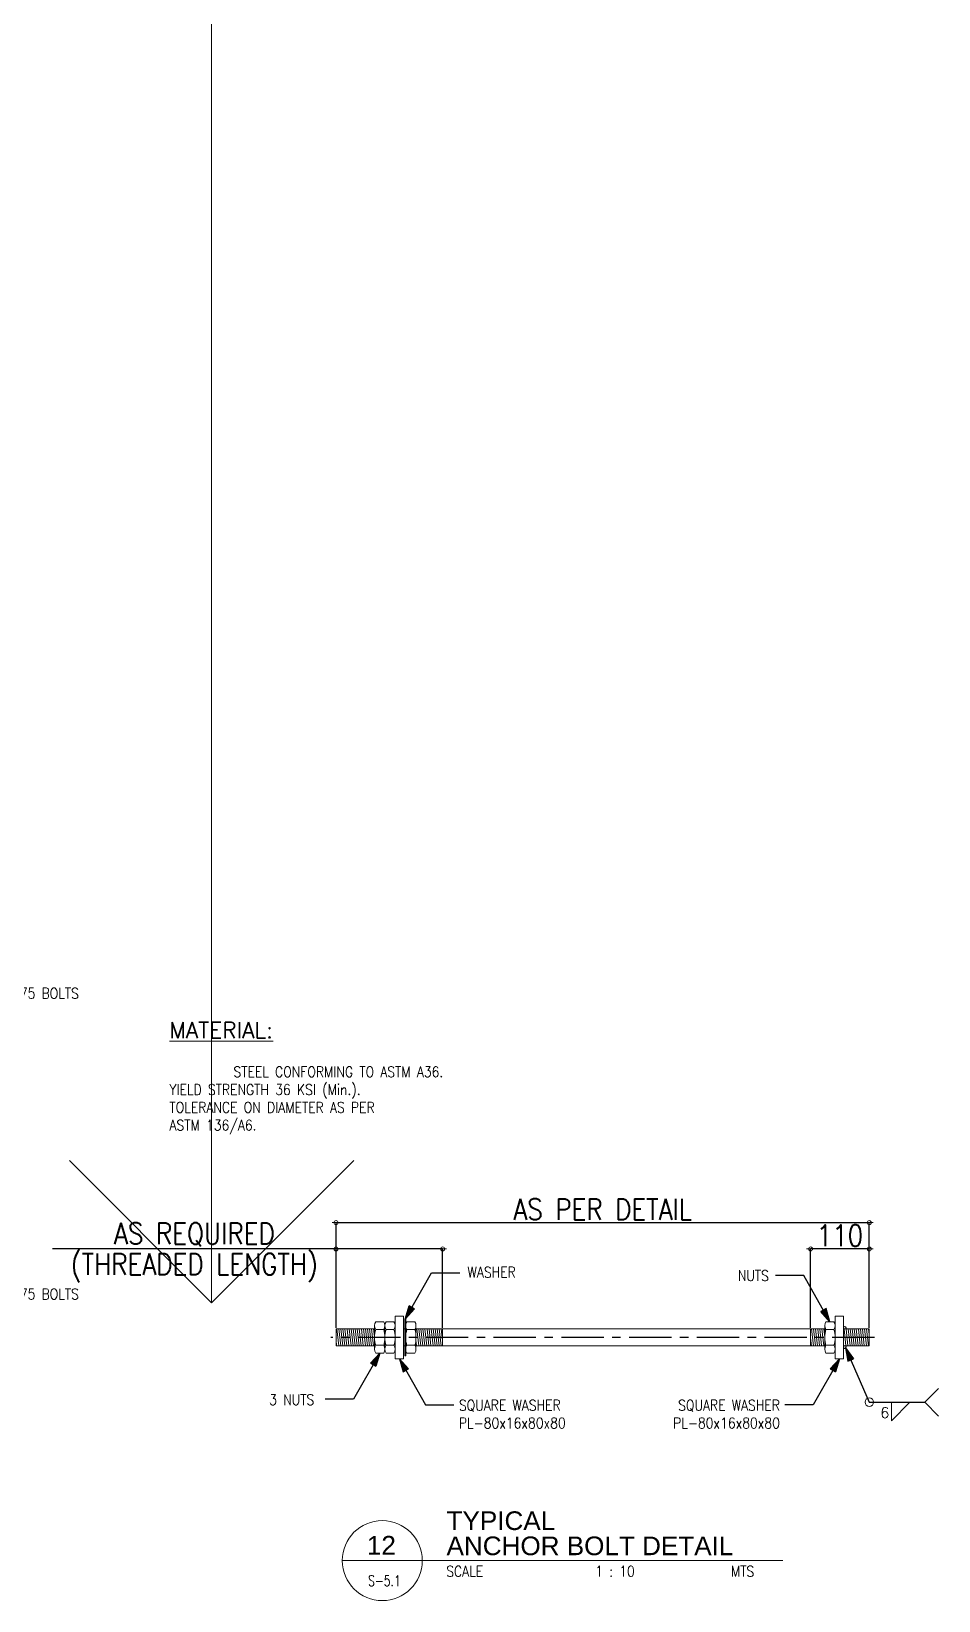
# Model space of a CAD drawing. Header units: millimetres. Extents: x -14320 to 437400, y -59080 to 73710.
# Drawn here: x 9382 to 11083, y 6804 to 9747 of the extents above; entities that cross this region are included whole.
import ezdxf
from ezdxf.enums import TextEntityAlignment as Align

# ---------------------------------------------------------------- set-up
doc = ezdxf.new("R2010")
doc.units = ezdxf.units.MM
doc.header["$LTSCALE"] = 10
doc.header["$MEASUREMENT"] = 0
doc.linetypes.add('CENTER', pattern=[50.8, 31.75, -6.35, 6.35, -6.35])
doc.layers.add('A-NEW', color=240, linetype='Continuous')
for name, color, linetype, lineweight in [('S-ANNO-DIMS', 1, 'Continuous', 5), ('S-Anno-Text', 52, 'Continuous', 15), ('S-ANNO-WELD', 1, 'Continuous', 9), ('S-DETL-LN8', 8, 'Continuous', 9)]:
    doc.layers.add(name, color=color, linetype=linetype, lineweight=lineweight)
doc.layers.add('S-DETL-GRID', color=62, linetype='Continuous', lineweight=9, plot=False)
doc.styles.add('1', font='simplex.shx', dxfattribs={"width": 0.85, "height": 40})
doc.styles.add('2', font='simplex.shx', dxfattribs={"width": 0.95, "height": 40})
doc.styles.add('ROMANSX', font='ROMANS.shx', dxfattribs={"height": 0.09375})
doc.styles.add('SHEETNAME', font='simplex.shx', dxfattribs={"width": 0.75, "height": 200})
doc.styles.add('TITLE1', font='HELV.shx', dxfattribs={"height": 500})
doc.dimstyles.new('ESCA30', dxfattribs={"dimtxt": 40, "dimasz": 1, "dimexe": 20, "dimexo": 40, "dimgap": 50, "dimtad": 1, "dimdec": 0, "dimrnd": 1, "dimdsep": 46, "dimtxsty": '1', "dimblk1": 'ESCADIM_ARW', "dimblk2": 'ESCADIM_ARW', "dimsah": 1, "dimcen": 50, "dimclrd": 256, "dimclre": 256, "dimclrt": 52, "dimadec": 0, "dimazin": 0, "dimtfac": 1, "dimtdec": 0, "dimtofl": 0, "dimtmove": 0, "dimatfit": 3, "dimldrblk": 'ESCADIM_ARW', "dimfxl": 1, "dimtolj": 1, "dimtzin": 0, "dimarcsym": 0})
doc.dimstyles.new('ESCA_ARW$7', dxfattribs={"dimtxt": 200, "dimasz": 1, "dimexe": 100, "dimexo": 100, "dimgap": 100, "dimtad": 1, "dimdec": 0, "dimrnd": 1, "dimdsep": 46, "dimtxsty": '1', "dimblk1": 'dim_arw', "dimblk2": 'dim_arw', "dimsah": 1, "dimcen": 50, "dimclrd": 1, "dimclre": 256, "dimclrt": 52, "dimadec": 0, "dimazin": 0, "dimtfac": 1, "dimtofl": 0, "dimtmove": 0, "dimatfit": 3, "dimldrblk": 'dim_arw', "dimfxl": 1, "dimtolj": 1, "dimtzin": 0, "dimarcsym": 0})

# ---------------------------------------------------------------- blocks, each defined once
blk = doc.blocks.new('NUT')
at = {"color": 0, "linetype": 'Continuous'}
for p, q in [((6.7, 0), (-8.2, 0)), ((-10.4, -51.7), (-10.4, -7.4)), ((6.7, -14.8), (-8.2, -14.8)), ((8.9, -51.7), (8.9, -7.4)), ((6.7, -44.3), (-8.2, -44.3)), ((6.7, -59.1), (-8.2, -59.1))]:
    blk.add_line(p, q, dxfattribs=at)
for centre, radius, start, end in [((3.2, -7.4), 13.6, 147.1328, 212.8672), ((40.8, -29.6), 51.2, 163.2214, 196.7786), ((-4.7, -7.4), 13.6, 327.1328, 32.8672), ((-42.3, -29.6), 51.2, 343.2214, 16.7786), ((3.2, -51.7), 13.6, 147.1328, 212.8672), ((-4.7, -51.7), 13.6, 327.1328, 32.8672)]:
    blk.add_arc(centre, radius, start, end, dxfattribs=at)
blk = doc.blocks.new('ESCADIM_ARW')
at = {"color": 9}
blk.add_line((75, 0), (-75, 0), dxfattribs=at)
blk.add_circle((0, 0), 37.5, dxfattribs=at)
blk = doc.blocks.new('*D102')
at = {"layer": 'Defpoints', "color": 0, "transparency": 16777216}
for p in [(10843.3, 7463.5), (10843.3, 7313.5), (10953.3, 7313.5)]:
    blk.add_point(p, dxfattribs=at)
at = {"layer": 'S-ANNO-DIMS', "lineweight": -2, "transparency": 16777216}
for p, q in [((10843.3, 7315.5), (10843.3, 7464.3)), ((10953.2, 7463.5), (10843.4, 7463.5)), ((10953.3, 7315.5), (10953.3, 7464.3))]:
    blk.add_line(p, q, dxfattribs=at)
at = {"layer": 'S-ANNO-DIMS', "lineweight": -2, "transparency": 16777216, "xscale": 0.1, "yscale": 0.1, "zscale": 0.1, "rotation": 180}
blk.add_blockref('ESCADIM_ARW', (10843.3, 7463.5), dxfattribs=at)
at = {"layer": 'S-ANNO-DIMS', "lineweight": -2, "transparency": 16777216, "xscale": 0.1, "yscale": 0.1, "zscale": 0.1}
blk.add_blockref('ESCADIM_ARW', (10953.3, 7463.5), dxfattribs=at)
at = {"layer": 'S-ANNO-DIMS', "color": 52, "transparency": 16777216, "insert": (10898.3, 7488.5), "char_height": 40, "attachment_point": 5, "style": '1'}
blk.add_mtext('\\A1;110', dxfattribs=at)
blk = doc.blocks.new('*D103')
at = {"layer": 'Defpoints', "color": 0, "transparency": 16777216}
for p in [(10953.3, 7512.7), (9953.3, 7313.5), (10953.3, 7313.5)]:
    blk.add_point(p, dxfattribs=at)
at = {"layer": 'S-ANNO-DIMS', "lineweight": -2, "transparency": 16777216}
for p, q in [((9953.3, 7315.5), (9953.3, 7513.5)), ((9953.4, 7512.7), (10953.2, 7512.7)), ((10953.3, 7315.5), (10953.3, 7513.5))]:
    blk.add_line(p, q, dxfattribs=at)
at = {"layer": 'S-ANNO-DIMS', "lineweight": -2, "transparency": 16777216, "xscale": 0.1, "yscale": 0.1, "zscale": 0.1, "rotation": 180}
blk.add_blockref('ESCADIM_ARW', (9953.3, 7512.7), dxfattribs=at)
at = {"layer": 'S-ANNO-DIMS', "lineweight": -2, "transparency": 16777216, "xscale": 0.1, "yscale": 0.1, "zscale": 0.1}
blk.add_blockref('ESCADIM_ARW', (10953.3, 7512.7), dxfattribs=at)
at = {"layer": 'S-ANNO-DIMS', "color": 52, "transparency": 16777216, "insert": (10453.3, 7537.7), "char_height": 40, "attachment_point": 5, "style": '1'}
blk.add_mtext('\\A1;AS PER DETAIL', dxfattribs=at)
blk = doc.blocks.new('*D104')
at = {"layer": 'Defpoints', "color": 0, "transparency": 16777216}
for p in [(9953.3, 7463.5), (9953.3, 7313.5), (10153.3, 7313.5)]:
    blk.add_point(p, dxfattribs=at)
at = {"layer": 'S-ANNO-DIMS', "lineweight": -2, "transparency": 16777216}
for p, q in [((9953.3, 7463.5), (9421.8, 7463.5)), ((9953.3, 7315.5), (9953.3, 7464.3)), ((10153.2, 7463.5), (9953.4, 7463.5)), ((10153.3, 7315.5), (10153.3, 7464.3))]:
    blk.add_line(p, q, dxfattribs=at)
at = {"layer": 'S-ANNO-DIMS', "lineweight": -2, "transparency": 16777216, "xscale": 0.1, "yscale": 0.1, "zscale": 0.1, "rotation": 180}
blk.add_blockref('ESCADIM_ARW', (9953.3, 7463.5), dxfattribs=at)
at = {"layer": 'S-ANNO-DIMS', "lineweight": -2, "transparency": 16777216, "xscale": 0.1, "yscale": 0.1, "zscale": 0.1}
blk.add_blockref('ESCADIM_ARW', (10153.3, 7463.5), dxfattribs=at)
at = {"layer": 'S-ANNO-DIMS', "color": 52, "transparency": 16777216, "char_height": 40, "attachment_point": 5, "style": '1'}
for s, insert in [('\\A1;AS REQUIRED', (9687.5, 7490.4)), ('\\A1;(THREADED LENGTH)', (9687.5, 7428))]:
    blk.add_mtext(s, dxfattribs=dict(at, insert=insert))
blk = doc.blocks.new('dim_arw')
h = blk.add_hatch(color=256)
h.paths.add_polyline_path([(-126, 29), (0, 0), (-126, -29, -0.115681), (-133, 0, -0.115681)])
h.paths.add_polyline_path([(-249, 58), (-126, 29, 0.115681), (-133, 0, 0.115681), (-126, -29), (-249, -58)])
for p, q in [((0, 0), (-249, 58)), ((-249, 58), (-249, -58)), ((0, 0), (-249, -58))]:
    blk.add_line(p, q)
blk = doc.blocks.new('*U11')
at = {"layer": 'S-ANNO-WELD'}
blk.add_lwpolyline([(0, 0), (0, -0.162), (0.162, 0)], dxfattribs=at)

msp = doc.modelspace()

# ---------------------------------------------------------------- hatches: boundary and pattern name
at = {"layer": 'S-DETL-LN8', "linetype": 'Continuous'}
h = msp.add_hatch(color=256, dxfattribs=at)
h.paths.add_polyline_path([(10910.3, 7313.5, 0.414214), (10905.3, 7318.5), (10905.3, 7313.5)])
h.paths.add_polyline_path([(10905.3, 7276.5, 0.414214), (10910.3, 7281.5), (10905.3, 7281.5)])

# ---------------------------------------------------------------- linework, layer by layer
at = {"layer": 'A-NEW', "color": 253, "linetype": 'CENTER', "ltscale": 0.25}
msp.add_line((10963.3, 7297.5), (9943.3, 7297.5), dxfattribs=at)
at = {"layer": 'S-Anno-Text'}
for p, q in [((10025.6, 7313.5), (9953.3, 7313.5)), ((9953.3, 7281.5), (9953.3, 7313.5)), ((10082.1, 7313.5), (10080.1, 7313.5)), ((10870, 7313.5), (10103.3, 7313.5)), ((10153.3, 7281.5), (10153.3, 7313.5)), ((10843.3, 7313.5), (10843.3, 7281.5)), ((10953.3, 7313.5), (10905.3, 7313.5)), ((10953.3, 7281.5), (10953.3, 7313.5)), ((10025.6, 7281.5), (9953.3, 7281.5)), ((10082.1, 7281.5), (10080.1, 7281.5)), ((10870, 7281.5), (10103.3, 7281.5)), ((10953.3, 7281.5), (10905.3, 7281.5))]:
    msp.add_line(p, q, dxfattribs=at)
at = {"layer": 'S-Anno-Text', "color": 1}
msp.add_line((9965, 6878.9), (10791, 6878.9), dxfattribs=at)
at = {"layer": 'S-Anno-Text'}
for points in [[(10064.1, 7337.5), (10080.1, 7337.5), (10080.1, 7257.5), (10064.1, 7257.5)], [(10084, 7332), (10082.1, 7332), (10082.1, 7262.9), (10084, 7262.9)], [(10889.3, 7337.5), (10905.3, 7337.5), (10905.3, 7257.5), (10889.3, 7257.5)]]:
    msp.add_lwpolyline(points, close=True, dxfattribs=at)
at = {"layer": 'S-Anno-Text', "color": 1}
msp.add_circle((10040, 6878.9), 75, dxfattribs=at)
at = {"layer": 'S-ANNO-WELD'}
msp.add_lwpolyline([(11083.4, 7201.8), (11057.5, 7175.9), (11083.4, 7149.9)], dxfattribs=at)
msp.add_circle((10953.5, 7175.9), 8, dxfattribs=at)
at = {"layer": 'S-DETL-GRID'}
for points in [[(9720, 11234.4), (9720, 7362.3), (9453.2, 7629)], [(9720, 11234.4), (9720, 7362.3), (9986.8, 7629)]]:
    msp.add_lwpolyline(points, dxfattribs=at)
at = {"layer": 'S-DETL-LN8', "linetype": 'Continuous'}
for p, q in [((9954.8, 7313.5), (9958.4, 7281.5)), ((9958.6, 7313.5), (9962.2, 7281.5)), ((9962.4, 7313.5), (9966, 7281.5)), ((9966.3, 7313.5), (9969.9, 7281.5)), ((9970.1, 7313.5), (9973.7, 7281.5)), ((9974, 7313.5), (9977.6, 7281.5)), ((9977.8, 7313.5), (9981.4, 7281.5)), ((9981.6, 7313.5), (9985.2, 7281.5)), ((9985.5, 7313.5), (9989.1, 7281.5)), ((9989.3, 7313.5), (9992.9, 7281.5)), ((9993.2, 7313.5), (9996.8, 7281.5)), ((9997, 7313.5), (10000.6, 7281.5)), ((10000.8, 7313.5), (10004.4, 7281.5)), ((10004.7, 7313.5), (10008.3, 7281.5)), ((10008.5, 7313.5), (10012.1, 7281.5)), ((10012.4, 7313.5), (10016, 7281.5)), ((10016.2, 7313.5), (10019.8, 7281.5)), ((10020, 7313.5), (10023.6, 7281.5)), ((10023.9, 7313.5), (10025.6, 7298.5)), ((10104.8, 7313.5), (10108.4, 7281.5)), ((10108.6, 7313.5), (10112.2, 7281.5)), ((10112.4, 7313.5), (10116, 7281.5)), ((10116.3, 7313.5), (10119.9, 7281.5)), ((10120.1, 7313.5), (10123.7, 7281.5)), ((10124, 7313.5), (10127.6, 7281.5)), ((10127.8, 7313.5), (10131.4, 7281.5)), ((10131.6, 7313.5), (10135.2, 7281.5)), ((10135.5, 7313.5), (10139.1, 7281.5)), ((10139.3, 7313.5), (10142.9, 7281.5)), ((10143.2, 7313.5), (10146.8, 7281.5)), ((10147, 7313.5), (10150.6, 7281.5)), ((10150.8, 7313.5), (10153.3, 7291.8)), ((10845.2, 7313.5), (10848.8, 7281.5)), ((10849, 7313.5), (10852.6, 7281.5)), ((10852.8, 7313.5), (10856.4, 7281.5)), ((10856.7, 7313.5), (10860.3, 7281.5)), ((10860.5, 7313.5), (10864.1, 7281.5)), ((10864.4, 7313.5), (10868, 7281.5)), ((10868.2, 7313.5), (10870, 7297.7)), ((10906, 7313.5), (10909.6, 7281.5)), ((10909.8, 7313.5), (10913.4, 7281.5)), ((10913.7, 7313.5), (10917.3, 7281.5)), ((10917.5, 7313.5), (10921.1, 7281.5)), ((10921.3, 7313.5), (10924.9, 7281.5)), ((10925.2, 7313.5), (10928.8, 7281.5)), ((10929, 7313.5), (10932.6, 7281.5)), ((10932.9, 7313.5), (10936.5, 7281.5)), ((10936.7, 7313.5), (10940.3, 7281.5)), ((10940.5, 7313.5), (10944.1, 7281.5)), ((10944.4, 7313.5), (10948, 7281.5)), ((10948.2, 7313.5), (10951.8, 7281.5)), ((10952.1, 7313.5), (10953.3, 7302.7)), ((9953.3, 7292.5), (9954.5, 7281.5)), ((10103.3, 7292.5), (10104.5, 7281.5)), ((10843.3, 7296.1), (10844.9, 7281.5)), ((10905.3, 7285.7), (10905.8, 7281.5))]:
    msp.add_line(p, q, dxfattribs=at)
for centre, start, end in [((10905.3, 7313.5), 0, 90), ((10905.3, 7281.5), 270, 0)]:
    msp.add_arc(centre, 5, start, end, dxfattribs=at)

# ---------------------------------------------------------------- block references
at = {"layer": 'S-ANNO-WELD', "xscale": 213.333333333343, "yscale": 213.333333333343, "zscale": 213.333333333343}
msp.add_blockref('*U11', (10995, 7175.9), dxfattribs=at)
at = {"layer": 'S-DETL-LN8', "linetype": 'Continuous'}
for p in [(10036, 7327), (10055.3, 7327), (10094.4, 7327), (10880.4, 7327)]:
    msp.add_blockref('NUT', p, dxfattribs=at)

# ---------------------------------------------------------------- texts
at = {"layer": 'S-Anno-Text', "color": 5, "style": 'TITLE1'}
for s, p in [('TYPICAL', (10160.6, 6936.3)), ('ANCHOR BOLT DETAIL', (10160.6, 6889.1))]:
    msp.add_text(s, height=35, dxfattribs=at).set_placement(p)
msp.add_text('12', height=35, dxfattribs=at).set_placement((10038.4, 6890.2), align=Align.CENTER)
at = {"layer": 'S-Anno-Text', "style": '2', "width": 0.85}
msp.add_text('SCALE', height=20, dxfattribs=at).set_placement((10160, 6848.9))
at = {"layer": 'S-Anno-Text'}
for s, style, width, p in [('1 : 10', '2', 0.85, (10476.5, 6848.9)), ('S-5.1', 'SHEETNAME', 0.75, (10044.1, 6831.1))]:
    msp.add_text(s, height=20, dxfattribs=dict(at, style=style, width=width)).set_placement(p, align=Align.CENTER)
at = {"layer": 'S-Anno-Text', "style": '2', "width": 0.85}
msp.add_text('MTS', height=20, dxfattribs=at).set_placement((10737.6, 6848.9), align=Align.RIGHT)
at = {"layer": 'S-Anno-Text'}
for s, insert, char_height, width, attachment_point, style in [('20MM%%C A375 BOLTS', (9471, 7952.9), 20, 263.84, 3, '1'), ('{\\LMATERIAL:\\P\\Fsimplex|c0;\\H0.6667x;\\W0.85;\\l\\P^ISTEEL CONFORMING TO ASTM A36.\\PYIELD STRENGTH 36 KSI (Min.).\\PTOLERANCE ON DIAMETER AS PER\\PASTM 136/A6.}', (9641, 7783.9), 30, 749.847, 4, 'ROMANSX'), ('WASHER', (10290.3, 7409.8), 20, 372.728, 9, '1'), ('NUTS', (10765.1, 7423.4), 20, 372.728, 3, '1'), ('20MM%%C A375 BOLTS', (9471, 7388.8), 20, 263.84, 3, '1'), ('3 NUTS', (9827.9, 7190.7), 20, 372.728, 1, '1'), ('SQUARE WASHER\\PPL-80x16x80x80', (10183.7, 7180.3), 20, 372.728, 1, '1'), ('SQUARE WASHER\\PPL-80x16x80x80', (10785.8, 7180.3), 20, 372.728, 3, '1'), ('6', (10974, 7156.2), 20, 83.333, 4, 'ROMANSX')]:
    msp.add_mtext(s, dxfattribs=dict(at, insert=insert, char_height=char_height, width=width, attachment_point=attachment_point, style=style))

# ---------------------------------------------------------------- dimensions: what is measured, and where the dimension line sits
at = {"layer": 'S-ANNO-DIMS'}
dim = msp.add_linear_dim(base=(10953.3, 7512.7), p1=(9953.3, 7313.5), p2=(10953.3, 7313.5), text='AS PER DETAIL', dimstyle='ESCA30', override={"dimscale": 0.1, "dimexe": 8, "dimexo": 20, "dimcen": 10}, dxfattribs=at)
dim.commit()
dim.dimension.update_dxf_attribs({"geometry": '*D103', "text_midpoint": (10453.3, 7537.7)})
dim = msp.add_linear_dim(base=(9953.3, 7463.5), p1=(10153.3, 7313.5), p2=(9953.3, 7313.5), angle=180, text='AS REQUIRED\\X(THREADED LENGTH)', dimstyle='ESCA30', override={"dimscale": 0.1, "dimexe": 8, "dimexo": 20, "dimcen": 10}, dxfattribs=at)
dim.commit()
dim.dimension.update_dxf_attribs({"geometry": '*D104', "text_midpoint": (9687.5, 7463.5)})
dim = msp.add_linear_dim(base=(10843.3, 7463.5), p1=(10953.3, 7313.5), p2=(10843.3, 7313.5), angle=180, dimstyle='ESCA30', override={"dimscale": 0.1, "dimexe": 8, "dimexo": 20, "dimcen": 10}, dxfattribs=at)
dim.commit()
dim.dimension.update_dxf_attribs({"geometry": '*D102', "text_midpoint": (10898.3, 7488.5)})

# ---------------------------------------------------------------- leaders
at = {"layer": 'S-Anno-Text'}
for points in [[(10083, 7332), (10132.1, 7418.5), (10185.3, 7418.5)], [(10879.6, 7327), (10830.6, 7413.5), (10777.3, 7413.5)], [(10035.2, 7267.9), (9986.1, 7181.5), (9932.9, 7181.5)], [(10072.1, 7257.5), (10121.2, 7171), (10174.5, 7171)], [(10897.3, 7257.5), (10848.2, 7171), (10795, 7171)]]:
    msp.add_leader(points, dimstyle='ESCA_ARW$7', override={"dimscale": 0.1}, dxfattribs=at)
at = {"layer": 'S-ANNO-WELD'}
msp.add_leader([(10908.8, 7277.9), (10953.5, 7175.9), (11057.5, 7175.9)], dimstyle='ESCA_ARW$7', override={"dimscale": 0.1}, dxfattribs=at)

doc.saveas('drawing.dxf')
